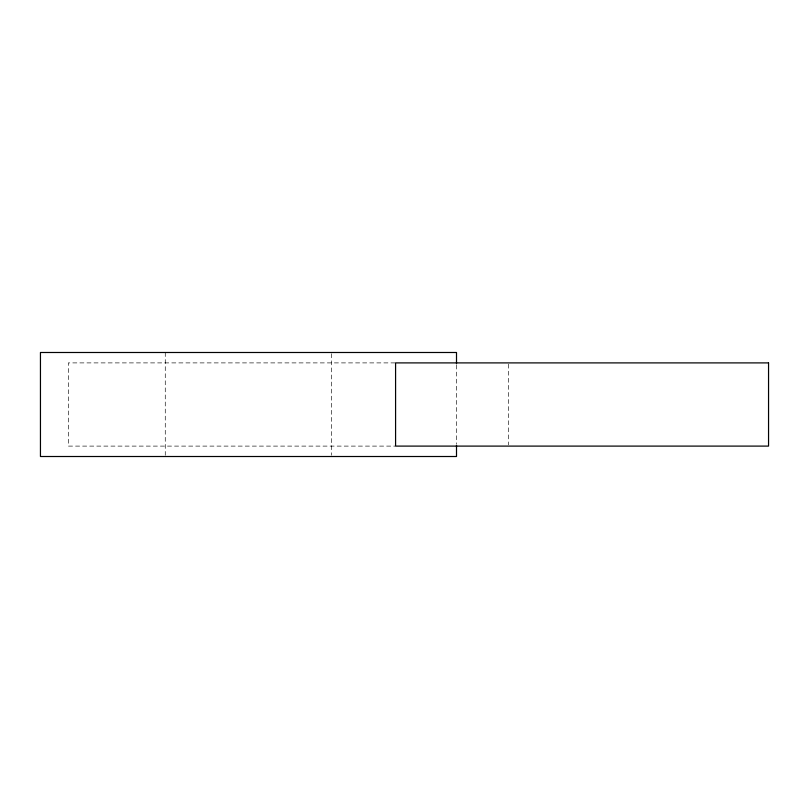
<?xml version="1.0" encoding="UTF-8"?>
<svg xmlns="http://www.w3.org/2000/svg" width="809" height="809" viewBox="0 0 809 809"><rect width="100%" height="100%" fill="white"/><g stroke="black" fill="none" stroke-linecap="round" stroke-linejoin="round"><path stroke-width="0.61" stroke-dasharray="4.04 3.03" d="M394.994 362.897L68.32 362.897L68.32 446.103L394.994 446.103M508.517 364.151L508.517 444.849M456.509 365.021L456.509 443.979M331.69 353.745L331.69 455.255M165.269 352.491L165.269 455.255"/><path stroke-width="1.21" d="M456.509 363.767L456.509 352.491L40.45 352.491L40.45 456.509L456.509 456.509L456.509 445.233M768.55 362.897L395.581 362.897L395.581 446.103L768.55 446.103L768.55 362.897"/></g></svg>
